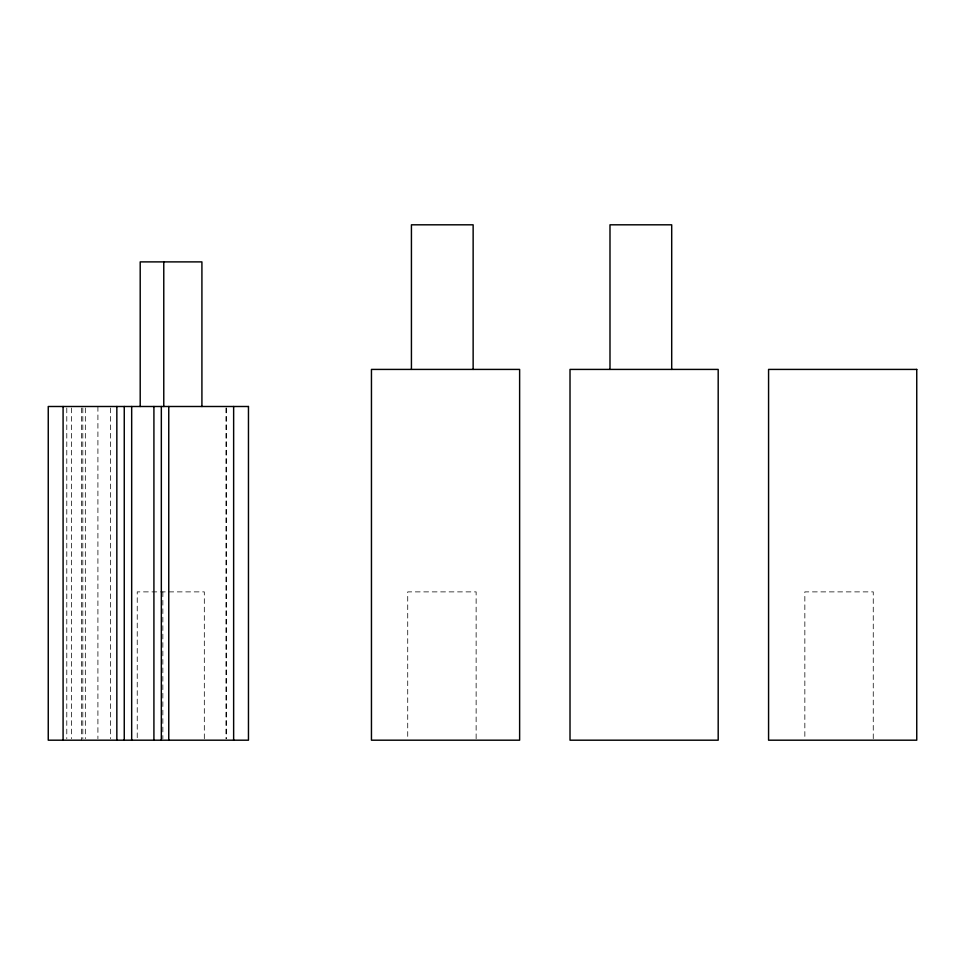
<?xml version="1.0" encoding="UTF-8"?>
<svg xmlns="http://www.w3.org/2000/svg" width="965" height="965" viewBox="0 0 965 965"><rect width="100%" height="100%" fill="white"/><g stroke="black" fill="none" stroke-linecap="round" stroke-linejoin="round"><path stroke-width="0.72" stroke-dasharray="4.83 3.62" d="M873.253 738.695L873.253 591.883L804.846 591.883L804.846 738.695M476.131 738.695L476.131 591.883L407.725 591.883L407.725 738.695M226.22 407.99L226.22 738.683M226.087 407.99L226.087 738.683M204.315 738.695L204.315 591.883L137.235 591.883L137.235 738.695M162.856 591.883L162.856 738.695M110.492 407.99L110.492 738.683M97.911 406.494L97.911 738.683M85.33 407.99L85.33 738.683M82.821 407.99L82.821 738.683M81.615 407.99L81.615 740.191M71.591 407.99L71.591 738.683M66.79 407.99L66.79 738.683"/><path stroke-width="1.45" d="M411.211 369.414L371.453 369.414L371.453 740.191L519.628 740.191L519.628 369.414L411.428 369.414L411.428 224.809L473.14 224.809L473.14 369.414M609.771 369.414L570.013 369.414L570.013 740.191L718.189 740.191L718.189 369.414L609.989 369.414L609.989 224.809L671.7 224.809L671.7 369.414M233.639 406.494L233.639 740.191M201.914 406.494L201.914 261.889L140.202 261.889L140.202 406.494M168.754 406.494L168.754 740.191M163.773 261.889L163.773 406.494M161.336 406.494L161.336 740.191M153.917 406.494L153.917 740.191M131.674 406.494L131.674 740.191M124.256 406.494L124.256 740.191M116.837 406.494L116.837 740.191M63.087 406.494L63.087 740.191M916.75 369.414L768.574 369.414L768.574 740.191L916.75 740.191L916.75 369.414M248.463 406.494L48.25 406.494L48.25 740.191L248.463 740.191L248.463 406.494"/></g></svg>
